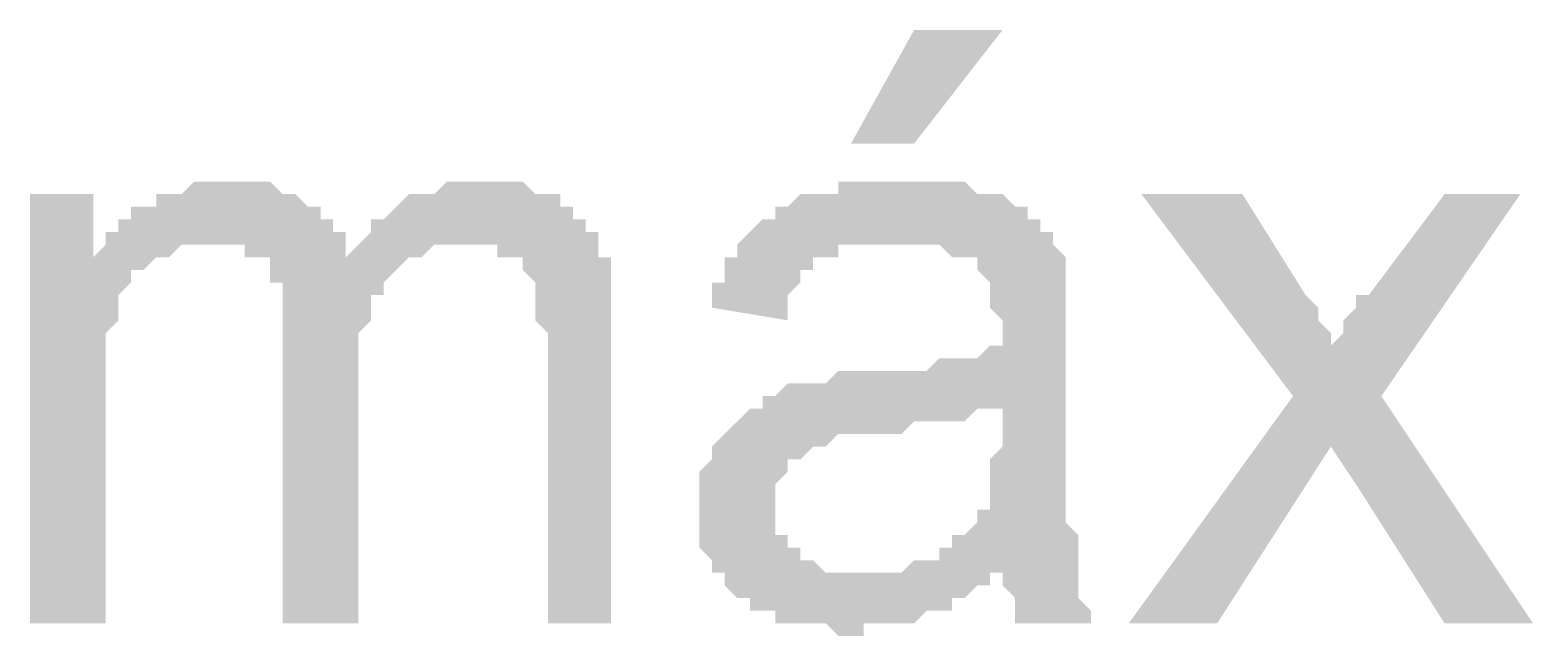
# Model space of a CAD drawing. Header units: millimetres. Extents: x 3949 to 6037, y -1956 to 1273.
# Drawn here: x 4924.84 to 4930.65, y -1657.75 to -1655.41 of the extents above; entities that cross this region are included whole.
import ezdxf

# ---------------------------------------------------------------- set-up
doc = ezdxf.new("R2010")
doc.units = ezdxf.units.MM
doc.layers.add('PADRÃO DE ENTRADA', color=7, linetype='Continuous', lineweight=0)

msp = doc.modelspace()

# ---------------------------------------------------------------- hatches: boundary and pattern name
at = {"layer": 'PADRÃO DE ENTRADA', "transparency": 33554559}
h = msp.add_hatch(color=7, dxfattribs=at)
h.paths.add_polyline_path([(4928.5974, -1657.5086), (4928.5486, -1657.5086), (4928.5486, -1657.5575), (4928.4998, -1657.5575), (4928.4998, -1657.5575), (4928.4509, -1657.6063), (4928.4509, -1657.6063), (4928.4021, -1657.6063), (4928.4021, -1657.6551), (4928.3533, -1657.6551), (4928.3045, -1657.6551), (4928.3045, -1657.6551), (4928.3045, -1657.6551), (4928.2556, -1657.7039), (4928.2556, -1657.7039), (4928.2068, -1657.7039), (4928.158, -1657.7039), (4928.158, -1657.7039), (4928.1092, -1657.7039), (4928.0604, -1657.7039), (4928.0604, -1657.7527), (4928.0115, -1657.7527), (4928.0115, -1657.7527), (4927.9627, -1657.7527), (4927.9139, -1657.7039), (4927.8651, -1657.7039), (4927.8651, -1657.7039), (4927.8163, -1657.7039), (4927.7674, -1657.7039), (4927.7674, -1657.7039), (4927.7186, -1657.7039), (4927.7186, -1657.6551), (4927.6698, -1657.6551), (4927.621, -1657.6551), (4927.621, -1657.6551), (4927.621, -1657.6063), (4927.5722, -1657.6063), (4927.5722, -1657.6063), (4927.5233, -1657.5575), (4927.5233, -1657.5575), (4927.5233, -1657.5086), (4927.4745, -1657.5086), (4927.4745, -1657.4598), (4927.4745, -1657.4598), (4927.4257, -1657.411), (4927.4257, -1657.411), (4927.4257, -1657.3622), (4927.4257, -1657.3134), (4927.4257, -1657.3134), (4927.4257, -1657.2645), (4927.4257, -1657.2645), (4927.4257, -1657.2157), (4927.4257, -1657.1669), (4927.4257, -1657.1669), (4927.4257, -1657.1181), (4927.4257, -1657.1181), (4927.4745, -1657.0693), (4927.4745, -1657.0204), (4927.4745, -1657.0204), (4927.4745, -1657.0204), (4927.5233, -1656.9716), (4927.5233, -1656.9716), (4927.5722, -1656.9228), (4927.5722, -1656.9228), (4927.621, -1656.874), (4927.621, -1656.874), (4927.6698, -1656.874), (4927.6698, -1656.8252), (4927.7186, -1656.8252), (4927.7186, -1656.8252), (4927.7674, -1656.7763), (4927.8163, -1656.7763), (4927.8163, -1656.7763), (4927.8651, -1656.7763), (4927.8651, -1656.7763), (4927.9139, -1656.7763), (4927.9139, -1656.7763), (4927.9627, -1656.7275), (4928.0115, -1656.7275), (4928.0604, -1656.7275), (4928.0604, -1656.7275), (4928.1092, -1656.7275), (4928.158, -1656.7275), (4928.2068, -1656.7275), (4928.2556, -1656.7275), (4928.2556, -1656.7275), (4928.3045, -1656.7275), (4928.3533, -1656.6787), (4928.3533, -1656.6787), (4928.4021, -1656.6787), (4928.4509, -1656.6787), (4928.4509, -1656.6787), (4928.4998, -1656.6787), (4928.4998, -1656.6787), (4928.5486, -1656.6299), (4928.5486, -1656.6299), (4928.5974, -1656.6299), (4928.5974, -1656.5811), (4928.5974, -1656.5811), (4928.5974, -1656.5811), (4928.5974, -1656.5322), (4928.5486, -1656.4834), (4928.5486, -1656.4346), (4928.5486, -1656.4346), (4928.5486, -1656.3858), (4928.5486, -1656.3858), (4928.4998, -1656.337), (4928.4998, -1656.337), (4928.4998, -1656.337), (4928.4998, -1656.2881), (4928.4509, -1656.2881), (4928.4509, -1656.2881), (4928.4021, -1656.2881), (4928.3533, -1656.2393), (4928.3533, -1656.2393), (4928.3045, -1656.2393), (4928.3045, -1656.2393), (4928.2556, -1656.2393), (4928.2068, -1656.2393), (4928.158, -1656.2393), (4928.158, -1656.2393), (4928.1092, -1656.2393), (4928.0604, -1656.2393), (4928.0115, -1656.2393), (4928.0115, -1656.2393), (4927.9627, -1656.2393), (4927.9627, -1656.2881), (4927.9139, -1656.2881), (4927.9139, -1656.2881), (4927.8651, -1656.2881), (4927.8651, -1656.337), (4927.8651, -1656.337), (4927.8163, -1656.337), (4927.8163, -1656.3858), (4927.8163, -1656.3858), (4927.7674, -1656.4346), (4927.7674, -1656.4834), (4927.7674, -1656.4834), (4927.7674, -1656.5322), (4927.7674, -1656.5322), (4927.4745, -1656.4834), (4927.4745, -1656.4834), (4927.4745, -1656.4346), (4927.4745, -1656.3858), (4927.5233, -1656.3858), (4927.5233, -1656.337), (4927.5233, -1656.337), (4927.5233, -1656.2881), (4927.5722, -1656.2881), (4927.5722, -1656.2393), (4927.5722, -1656.2393), (4927.621, -1656.1905), (4927.621, -1656.1905), (4927.6698, -1656.1417), (4927.6698, -1656.1417), (4927.7186, -1656.1417), (4927.7186, -1656.0928), (4927.7674, -1656.0928), (4927.7674, -1656.0928), (4927.8163, -1656.044), (4927.8651, -1656.044), (4927.8651, -1656.044), (4927.9139, -1656.044), (4927.9139, -1656.044), (4927.9627, -1656.044), (4927.9627, -1655.9952), (4928.0115, -1655.9952), (4928.0604, -1655.9952), (4928.0604, -1655.9952), (4928.1092, -1655.9952), (4928.158, -1655.9952), (4928.2068, -1655.9952), (4928.2068, -1655.9952), (4928.2556, -1655.9952), (4928.3045, -1655.9952), (4928.3045, -1655.9952), (4928.3533, -1655.9952), (4928.4021, -1655.9952), (4928.4021, -1655.9952), (4928.4509, -1655.9952), (4928.4998, -1656.044), (4928.4998, -1656.044), (4928.5486, -1656.044), (4928.5486, -1656.044), (4928.5974, -1656.044), (4928.6462, -1656.0928), (4928.6462, -1656.0928), (4928.695, -1656.0928), (4928.695, -1656.1417), (4928.7439, -1656.1417), (4928.7439, -1656.1417), (4928.7439, -1656.1905), (4928.7927, -1656.1905), (4928.7927, -1656.2393), (4928.7927, -1656.2393), (4928.8415, -1656.2881), (4928.8415, -1656.2881), (4928.8415, -1656.337), (4928.8415, -1656.3858), (4928.8415, -1656.3858), (4928.8415, -1656.3858), (4928.8415, -1656.4346), (4928.8415, -1656.4834), (4928.8415, -1656.4834), (4928.8415, -1656.5322), (4928.8415, -1656.5811), (4928.8415, -1656.6299), (4928.8415, -1656.6299), (4928.8415, -1657.0204), (4928.8415, -1657.0693), (4928.8415, -1657.1181), (4928.8415, -1657.1181), (4928.8415, -1657.1669), (4928.8415, -1657.2157), (4928.8415, -1657.2645), (4928.8415, -1657.3134), (4928.8415, -1657.3134), (4928.8903, -1657.3622), (4928.8903, -1657.3622), (4928.8903, -1657.411), (4928.8903, -1657.411), (4928.8903, -1657.4598), (4928.8903, -1657.4598), (4928.8903, -1657.5086), (4928.8903, -1657.5086), (4928.8903, -1657.5086), (4928.8903, -1657.5575), (4928.8903, -1657.6063), (4928.8903, -1657.6063), (4928.9391, -1657.6551), (4928.9391, -1657.6551), (4928.9391, -1657.7039), (4928.6462, -1657.7039), (4928.6462, -1657.6551), (4928.6462, -1657.6551), (4928.6462, -1657.6063), (4928.5974, -1657.5575), (4928.5974, -1657.5575), (4928.5974, -1657.5086), (4928.5974, -1657.5086)], flags=0)
h.paths.add_polyline_path([(4928.5974, -1656.874), (4928.5486, -1656.874), (4928.5486, -1656.874), (4928.4998, -1656.874), (4928.4998, -1656.874), (4928.4509, -1656.9228), (4928.4021, -1656.9228), (4928.4021, -1656.9228), (4928.3533, -1656.9228), (4928.3533, -1656.9228), (4928.3045, -1656.9228), (4928.2556, -1656.9228), (4928.2068, -1656.9716), (4928.2068, -1656.9716), (4928.158, -1656.9716), (4928.1092, -1656.9716), (4928.0604, -1656.9716), (4928.0115, -1656.9716), (4928.0115, -1656.9716), (4927.9627, -1656.9716), (4927.9139, -1657.0204), (4927.9139, -1657.0204), (4927.8651, -1657.0204), (4927.8651, -1657.0204), (4927.8651, -1657.0204), (4927.8163, -1657.0693), (4927.7674, -1657.0693), (4927.7674, -1657.1181), (4927.7674, -1657.1181), (4927.7674, -1657.1181), (4927.7186, -1657.1669), (4927.7186, -1657.2157), (4927.7186, -1657.2157), (4927.7186, -1657.2645), (4927.7186, -1657.2645), (4927.7186, -1657.3134), (4927.7186, -1657.3622), (4927.7674, -1657.3622), (4927.7674, -1657.411), (4927.7674, -1657.411), (4927.8163, -1657.411), (4927.8163, -1657.4598), (4927.8651, -1657.4598), (4927.8651, -1657.4598), (4927.9139, -1657.5086), (4927.9139, -1657.5086), (4927.9627, -1657.5086), (4928.0115, -1657.5086), (4928.0604, -1657.5086), (4928.0604, -1657.5086), (4928.1092, -1657.5086), (4928.1092, -1657.5086), (4928.158, -1657.5086), (4928.2068, -1657.5086), (4928.2068, -1657.5086), (4928.2556, -1657.4598), (4928.2556, -1657.4598), (4928.3045, -1657.4598), (4928.3533, -1657.4598), (4928.3533, -1657.4598), (4928.3533, -1657.411), (4928.4021, -1657.411), (4928.4021, -1657.3622), (4928.4509, -1657.3622), (4928.4509, -1657.3622), (4928.4998, -1657.3134), (4928.4998, -1657.3134), (4928.4998, -1657.2645), (4928.5486, -1657.2645), (4928.5486, -1657.2157), (4928.5486, -1657.2157), (4928.5486, -1657.1669), (4928.5486, -1657.1181), (4928.5486, -1657.1181), (4928.5486, -1657.0693), (4928.5974, -1657.0204), (4928.5974, -1657.0204), (4928.5974, -1656.9716), (4928.5974, -1656.9716)], flags=0)
h.paths.add_polyline_path([(4928.0115, -1655.8487), (4928.2556, -1655.4094), (4928.5974, -1655.4094), (4928.2556, -1655.8487)], flags=0)
for points in [[(4924.8382, -1657.7039), (4924.8382, -1656.044), (4925.0823, -1656.044), (4925.0823, -1656.2881), (4925.1311, -1656.2393), (4925.1311, -1656.1905), (4925.18, -1656.1905), (4925.18, -1656.1905), (4925.18, -1656.1417), (4925.2288, -1656.1417), (4925.2288, -1656.0928), (4925.2776, -1656.0928), (4925.3264, -1656.0928), (4925.3264, -1656.0928), (4925.3264, -1656.044), (4925.3752, -1656.044), (4925.3752, -1656.044), (4925.4241, -1656.044), (4925.4729, -1655.9952), (4925.4729, -1655.9952), (4925.5217, -1655.9952), (4925.5705, -1655.9952), (4925.5705, -1655.9952), (4925.6193, -1655.9952), (4925.6193, -1655.9952), (4925.6682, -1655.9952), (4925.717, -1655.9952), (4925.717, -1655.9952), (4925.7658, -1655.9952), (4925.8146, -1656.044), (4925.8146, -1656.044), (4925.8634, -1656.044), (4925.8634, -1656.044), (4925.9123, -1656.0928), (4925.9123, -1656.0928), (4925.9123, -1656.0928), (4925.9611, -1656.0928), (4925.9611, -1656.1417), (4926.0099, -1656.1417), (4926.0099, -1656.1905), (4926.0587, -1656.1905), (4926.0587, -1656.2393), (4926.0587, -1656.2393), (4926.0587, -1656.2881), (4926.1075, -1656.2393), (4926.1075, -1656.2393), (4926.1564, -1656.1905), (4926.1564, -1656.1905), (4926.1564, -1656.1417), (4926.2052, -1656.1417), (4926.2052, -1656.1417), (4926.254, -1656.0928), (4926.254, -1656.0928), (4926.3028, -1656.044), (4926.3028, -1656.044), (4926.3517, -1656.044), (4926.4005, -1656.044), (4926.4005, -1656.044), (4926.4493, -1655.9952), (4926.4493, -1655.9952), (4926.4981, -1655.9952), (4926.5469, -1655.9952), (4926.5469, -1655.9952), (4926.5958, -1655.9952), (4926.6446, -1655.9952), (4926.6446, -1655.9952), (4926.6934, -1655.9952), (4926.7422, -1655.9952), (4926.7422, -1655.9952), (4926.791, -1656.044), (4926.791, -1656.044), (4926.8399, -1656.044), (4926.8887, -1656.044), (4926.8887, -1656.0928), (4926.9375, -1656.0928), (4926.9375, -1656.0928), (4926.9375, -1656.1417), (4926.9863, -1656.1417), (4926.9863, -1656.1417), (4926.9863, -1656.1905), (4927.0351, -1656.1905), (4927.0351, -1656.2393), (4927.0351, -1656.2393), (4927.0351, -1656.2881), (4927.084, -1656.2881), (4927.084, -1656.337), (4927.084, -1656.337), (4927.084, -1656.3858), (4927.084, -1656.4346), (4927.084, -1656.4834), (4927.084, -1656.4834), (4927.084, -1656.5322), (4927.084, -1656.5322), (4927.084, -1657.7039), (4926.8399, -1657.7039), (4926.8399, -1656.6299), (4926.8399, -1656.5811), (4926.8399, -1656.5811), (4926.791, -1656.5322), (4926.791, -1656.4834), (4926.791, -1656.4834), (4926.791, -1656.4346), (4926.791, -1656.4346), (4926.791, -1656.3858), (4926.791, -1656.3858), (4926.7422, -1656.337), (4926.7422, -1656.337), (4926.7422, -1656.2881), (4926.6934, -1656.2881), (4926.6934, -1656.2881), (4926.6446, -1656.2881), (4926.6446, -1656.2393), (4926.5958, -1656.2393), (4926.5958, -1656.2393), (4926.5469, -1656.2393), (4926.5469, -1656.2393), (4926.4981, -1656.2393), (4926.4493, -1656.2393), (4926.4493, -1656.2393), (4926.4005, -1656.2393), (4926.3517, -1656.2881), (4926.3517, -1656.2881), (4926.3028, -1656.2881), (4926.3028, -1656.2881), (4926.254, -1656.337), (4926.254, -1656.337), (4926.254, -1656.337), (4926.2052, -1656.3858), (4926.2052, -1656.3858), (4926.2052, -1656.4346), (4926.1564, -1656.4346), (4926.1564, -1656.4834), (4926.1564, -1656.4834), (4926.1564, -1656.5322), (4926.1564, -1656.5322), (4926.1075, -1656.5811), (4926.1075, -1656.6299), (4926.1075, -1656.6787), (4926.1075, -1656.6787), (4926.1075, -1656.7275), (4926.1075, -1657.7039), (4925.8146, -1657.7039), (4925.8146, -1656.6299), (4925.8146, -1656.5811), (4925.8146, -1656.5322), (4925.8146, -1656.4834), (4925.8146, -1656.4834), (4925.8146, -1656.4346), (4925.8146, -1656.4346), (4925.8146, -1656.3858), (4925.7658, -1656.3858), (4925.7658, -1656.337), (4925.7658, -1656.337), (4925.7658, -1656.2881), (4925.717, -1656.2881), (4925.717, -1656.2881), (4925.6682, -1656.2881), (4925.6682, -1656.2393), (4925.6193, -1656.2393), (4925.5705, -1656.2393), (4925.5705, -1656.2393), (4925.5217, -1656.2393), (4925.5217, -1656.2393), (4925.4729, -1656.2393), (4925.4241, -1656.2393), (4925.4241, -1656.2393), (4925.3752, -1656.2881), (4925.3752, -1656.2881), (4925.3264, -1656.2881), (4925.3264, -1656.2881), (4925.2776, -1656.337), (4925.2776, -1656.337), (4925.2288, -1656.337), (4925.2288, -1656.3858), (4925.2288, -1656.3858), (4925.18, -1656.4346), (4925.18, -1656.4834), (4925.18, -1656.4834), (4925.18, -1656.4834), (4925.18, -1656.5322), (4925.1311, -1656.5811), (4925.1311, -1656.5811), (4925.1311, -1656.6299), (4925.1311, -1656.6299), (4925.1311, -1656.6787), (4925.1311, -1656.7275), (4925.1311, -1656.7763), (4925.1311, -1656.7763), (4925.1311, -1656.8252), (4925.1311, -1656.8252), (4925.1311, -1657.7039)], [(4929.0856, -1657.7039), (4929.7203, -1656.8252), (4929.1344, -1656.044), (4929.525, -1656.044), (4929.7691, -1656.4346), (4929.7691, -1656.4346), (4929.8179, -1656.4834), (4929.8179, -1656.5322), (4929.8179, -1656.5322), (4929.8667, -1656.5811), (4929.8667, -1656.5811), (4929.8667, -1656.6299), (4929.9155, -1656.5811), (4929.9155, -1656.5322), (4929.9155, -1656.5322), (4929.9644, -1656.4834), (4929.9644, -1656.4834), (4929.9644, -1656.4346), (4930.0132, -1656.4346), (4930.3061, -1656.044), (4930.599, -1656.044), (4930.062, -1656.8252), (4930.6479, -1657.7039), (4930.3061, -1657.7039), (4929.9644, -1657.1669), (4929.8667, -1657.0204), (4929.4273, -1657.7039)]]:
    msp.add_hatch(color=7, dxfattribs=at).paths.add_polyline_path(points)

doc.saveas('drawing.dxf')
